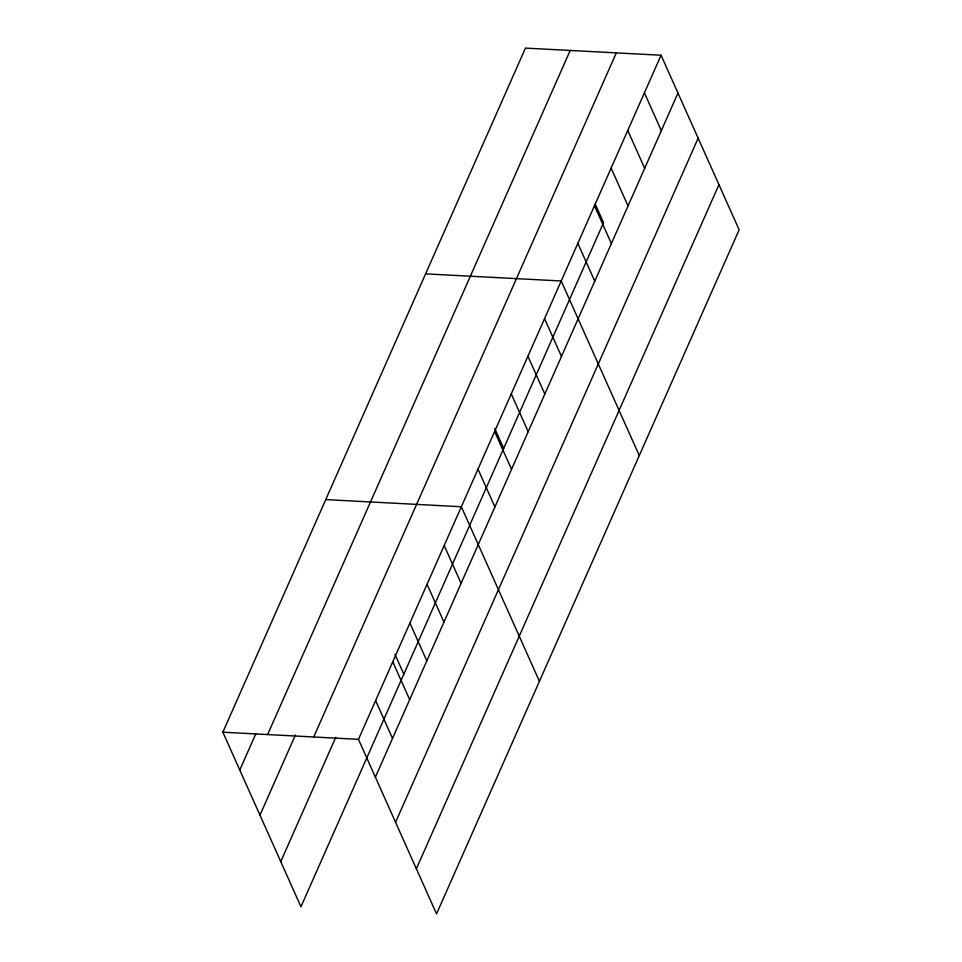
<?xml version="1.0" encoding="UTF-8"?>
<svg xmlns="http://www.w3.org/2000/svg" width="962" height="962" viewBox="0 0 962 962"><rect width="100%" height="100%" fill="white"/><g stroke="black" fill="none" stroke-linecap="round" stroke-linejoin="round"><path stroke-width="1.44" d="M595.225 204.076L603.535 222.655L300.95 906.769L222.859 732.202L525.456 48.1L661.05 55.231L739.141 229.798L436.544 913.9L358.465 739.345L661.05 55.231M239.778 770.021L255.748 733.934M267.616 734.559L570.201 50.457M259.968 815.151L295.442 734.944M313.708 736.988L616.305 52.886M280.76 861.639L335.75 737.325M375.384 777.164L677.969 93.049M395.562 822.282L698.159 138.179M416.366 868.77L718.951 184.668M425.601 273.857L561.195 280.988L639.285 455.555M325.745 499.603L461.339 506.746L539.429 681.3M222.859 732.202L358.465 739.345M644.408 92.857L661.327 130.676M627.765 130.483L644.684 168.302M611.123 168.109L628.042 205.928M594.48 205.736L611.399 243.554M577.837 243.362L594.756 281.181M544.552 318.614L561.471 356.433M527.91 356.241L544.829 394.059M511.267 393.867L528.186 431.685M494.781 428.511L503.679 448.412M494.624 431.493L511.543 469.312M477.982 469.119L494.901 506.938M444.191 545.514L461.111 583.333M427.044 584.271L443.963 622.089M409.896 623.039L426.815 660.858M394.925 654.256L403.824 674.17M392.761 661.808L409.668 699.627M375.613 700.577L392.52 738.395"/></g></svg>
